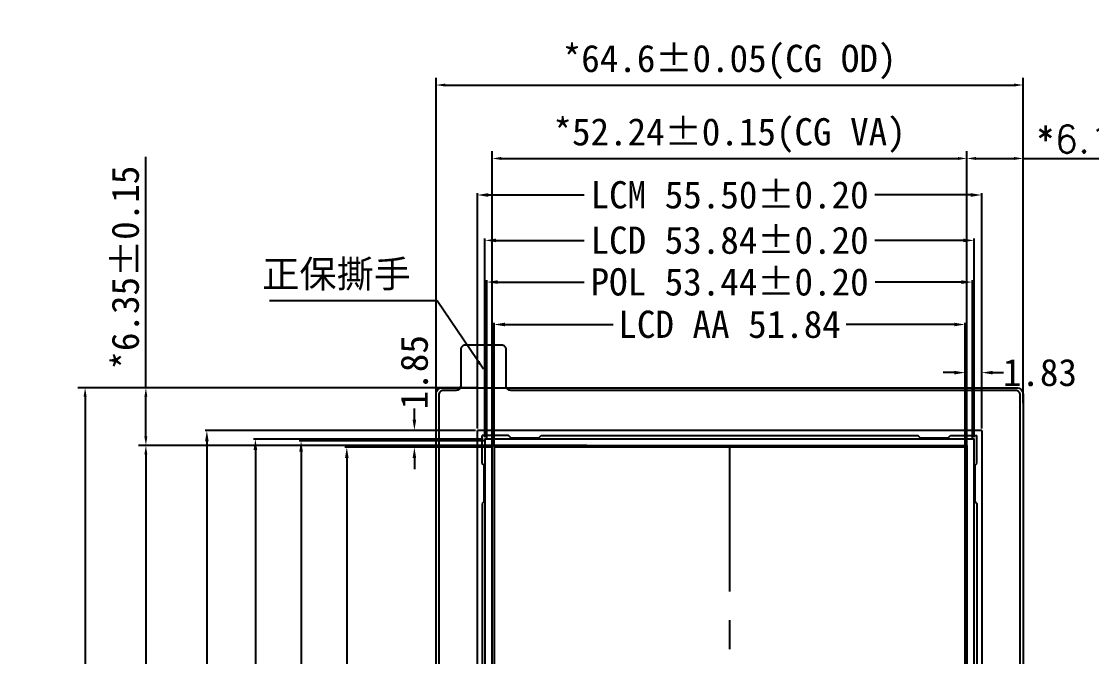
# Model space of a CAD drawing. Header units: millimetres. Extents: x 1862 to 2439, y 367 to 860.
# Drawn here: x 1979.8 to 2097.6, y 623.3 to 693.2 of the extents above; entities that cross this region are included whole.
import ezdxf

# ---------------------------------------------------------------- set-up
doc = ezdxf.new("R2010")
doc.units = ezdxf.units.MM
doc.linetypes.add('CENTER', pattern=[50.8, 31.75, -6.35, 6.35, -6.35])
for name, color, linetype in [('BL', 7, 'Continuous'), ('Cover lens', 6, 'Continuous'), ('dim', 4, 'Continuous'), ('DIM（标注）', 3, 'Continuous'), ('保洁膜', 4, 'Continuous'), ('标 注', 3, 'Continuous')]:
    doc.layers.add(name, color=color, linetype=linetype)
doc.layers.add('DIM-S', color=3, linetype='Continuous', lineweight=5)
doc.styles.add('Arial', font='arial.ttf')
doc.styles.get("Standard").update_dxf_attribs({"font": 'txt', "bigfont": 'gbcbig.shx'})
doc.styles.add('宋体', font='')
doc.styles.get('宋体').set_extended_font_data('SimSun')
doc.dimstyles.new('LYLCM', dxfattribs={"dimtxt": 3, "dimasz": 1.2, "dimexe": 0.2, "dimexo": 0.2, "dimgap": 0.09, "dimtad": 0, "dimzin": 0, "dimdsep": 46, "dimtxsty": '宋体', "dimcen": 0.1, "dimadec": 0, "dimazin": 0, "dimtfac": 1, "dimtofl": 0, "dimtmove": 0, "dimatfit": 0, "dimldrblk": 'CLOSEDBLANK', "dimfxl": 1, "dimtolj": 1, "dimtzin": 0, "dimarcsym": 0})
doc.dimstyles.new('标准', dxfattribs={"dimtxt": 3, "dimasz": 1, "dimexe": 0.8, "dimexo": 0.3, "dimtad": 1, "dimdsep": 46, "dimtxsty": 'Standard', "dimcen": 1, "dimadec": 0, "dimazin": 2, "dimtfac": 1, "dimtmove": 0, "dimatfit": 3, "dimfxl": 1, "dimarcsym": 0})

# ---------------------------------------------------------------- blocks, each defined once
blk = doc.blocks.new('*D53')
at = {"layer": 'Defpoints', "color": 0}
for p in [(2083.9, 678.13), (2083.9, 642.81), (2031.66, 641.59)]:
    blk.add_point(p, dxfattribs=at)
at = {"layer": 'dim', "color": 0, "lineweight": -2}
for p, q in [((2031.66, 641.89), (2031.66, 678.93)), ((2083.9, 643.11), (2083.9, 678.93)), ((2032.66, 678.13), (2082.9, 678.13))]:
    blk.add_line(p, q, dxfattribs=at)
at = {"layer": 'dim', "color": 0}
for points in [[(2032.66, 678.3), (2032.66, 677.97), (2031.66, 678.13)], [(2082.9, 678.3), (2082.9, 677.97), (2083.9, 678.13)]]:
    blk.add_solid(points, dxfattribs=at)
at = {"layer": 'dim', "color": 0, "insert": (2057.78, 680.67), "char_height": 3, "attachment_point": 5, "style": '宋体'}
blk.add_mtext('\\A1;*52.24±0.15(CG VA)', dxfattribs=at)
blk = doc.blocks.new('*D54')
at = {"layer": 'Defpoints', "color": 0}
for p in [(2090.08, 686.22), (2090.08, 650.9), (2025.48, 648.73)]:
    blk.add_point(p, dxfattribs=at)
at = {"layer": 'dim', "color": 0, "lineweight": -2}
for p, q in [((2025.48, 649.03), (2025.48, 687.02)), ((2090.08, 651.2), (2090.08, 687.02)), ((2026.48, 686.22), (2089.08, 686.22))]:
    blk.add_line(p, q, dxfattribs=at)
at = {"layer": 'dim', "color": 0}
for points in [[(2026.48, 686.38), (2026.48, 686.05), (2025.48, 686.22)], [(2089.08, 686.38), (2089.08, 686.05), (2090.08, 686.22)]]:
    blk.add_solid(points, dxfattribs=at)
at = {"layer": 'dim', "color": 0, "insert": (2057.78, 688.75), "char_height": 3, "attachment_point": 5, "style": '宋体'}
blk.add_mtext('\\A1;*64.6±0.05(CG OD)', dxfattribs=at)
blk = doc.blocks.new('*D55')
at = {"layer": 'Defpoints', "color": 0, "transparency": 16777216}
for p in [(2090.08, 678.13), (2090.08, 650.9), (2083.9, 642.81)]:
    blk.add_point(p, dxfattribs=at)
at = {"layer": 'dim', "color": 0, "lineweight": -2, "transparency": 16777216}
for p, q in [((2083.9, 643.11), (2083.9, 678.93)), ((2090.08, 651.2), (2090.08, 678.93)), ((2084.9, 678.13), (2089.08, 678.13)), ((2090.08, 678.13), (2114.83, 678.13))]:
    blk.add_line(p, q, dxfattribs=at)
at = {"layer": 'dim', "color": 0, "transparency": 16777216}
for points in [[(2084.9, 678.3), (2084.9, 677.97), (2083.9, 678.13)], [(2089.08, 678.3), (2089.08, 677.97), (2090.08, 678.13)]]:
    blk.add_solid(points, dxfattribs=at)
at = {"layer": 'dim', "color": 0, "transparency": 16777216, "insert": (2102.95, 680.26), "char_height": 3, "attachment_point": 5}
blk.add_mtext('\\A1;*6.18±0.15', dxfattribs=at)
blk = doc.blocks.new('*D56')
at = {"layer": 'Defpoints', "color": 0}
for p in [(2042.37, 646.54), (1993.54, 559.74), (2036.83, 559.74)]:
    blk.add_point(p, dxfattribs=at)
at = {"layer": 'dim', "color": 0, "lineweight": -2}
for p, q in [((2042.07, 646.54), (1992.74, 646.54)), ((1993.54, 645.54), (1993.54, 560.74)), ((2036.53, 559.74), (1992.74, 559.74))]:
    blk.add_line(p, q, dxfattribs=at)
at = {"layer": 'dim', "color": 0}
for points in [[(1993.37, 645.54), (1993.7, 645.54), (1993.54, 646.54)], [(1993.37, 560.74), (1993.7, 560.74), (1993.54, 559.74)]]:
    blk.add_solid(points, dxfattribs=at)
at = {"layer": 'dim', "color": 0, "insert": (1991, 603.14), "char_height": 3, "attachment_point": 5, "rotation": 90, "style": '宋体'}
blk.add_mtext('\\A1;*86.8±0.15(CG VA)', dxfattribs=at)
blk = doc.blocks.new('*D57')
at = {"layer": 'Defpoints', "color": 0}
for p in [(2030.19, 652.89), (1986.85, 549.12), (2033.15, 549.12)]:
    blk.add_point(p, dxfattribs=at)
at = {"layer": 'dim', "color": 0, "lineweight": -2}
for p, q in [((2029.89, 652.89), (1986.05, 652.89)), ((1986.85, 651.89), (1986.85, 550.12)), ((2032.85, 549.12), (1986.05, 549.12))]:
    blk.add_line(p, q, dxfattribs=at)
at = {"layer": 'dim', "color": 0}
for points in [[(1986.68, 651.89), (1987.02, 651.89), (1986.85, 652.89)], [(1986.68, 550.12), (1987.02, 550.12), (1986.85, 549.12)]]:
    blk.add_solid(points, dxfattribs=at)
at = {"layer": 'dim', "color": 0, "insert": (1984.31, 601.01), "char_height": 3, "attachment_point": 5, "rotation": 90, "style": '宋体'}
blk.add_mtext('\\A1;*103.77±0.05(CG OD)', dxfattribs=at)
blk = doc.blocks.new('*D58')
at = {"layer": 'Defpoints', "color": 0}
for p in [(1993.54, 652.89), (2030.19, 652.89), (2042.37, 646.54)]:
    blk.add_point(p, dxfattribs=at)
at = {"layer": 'dim', "color": 0, "lineweight": -2}
for p, q in [((1993.54, 652.89), (1993.54, 678.32)), ((2029.89, 652.89), (1992.74, 652.89)), ((1993.54, 647.54), (1993.54, 651.89)), ((2042.07, 646.54), (1992.74, 646.54))]:
    blk.add_line(p, q, dxfattribs=at)
at = {"layer": 'dim', "color": 0}
for points in [[(1993.37, 651.89), (1993.7, 651.89), (1993.54, 652.89)], [(1993.37, 647.54), (1993.7, 647.54), (1993.54, 646.54)]]:
    blk.add_solid(points, dxfattribs=at)
at = {"layer": 'dim', "color": 0, "insert": (1991.29, 666.11), "char_height": 3, "attachment_point": 5, "rotation": 90, "style": '宋体'}
blk.add_mtext('\\A1;*6.35±0.15', dxfattribs=at)
blk = doc.blocks.new('*D65')
at = {"layer": 'Defpoints', "color": 0}
for p in [(2085.53, 674.11), (2030.03, 648.19), (2085.53, 648.19)]:
    blk.add_point(p, dxfattribs=at)
at = {"layer": 'DIM（标注）', "color": 0, "lineweight": -2}
for p, q in [((2030.03, 648.39), (2030.03, 674.31)), ((2031.23, 674.11), (2041.77, 674.11)), ((2084.33, 674.11), (2073.78, 674.11)), ((2085.53, 648.39), (2085.53, 674.31))]:
    blk.add_line(p, q, dxfattribs=at)
at = {"layer": 'DIM（标注）', "color": 0}
for points in [[(2031.23, 674.31), (2031.23, 673.91), (2030.03, 674.11)], [(2084.33, 674.31), (2084.33, 673.91), (2085.53, 674.11)]]:
    blk.add_solid(points, dxfattribs=at)
at = {"layer": 'DIM（标注）', "color": 0, "insert": (2057.78, 674.11), "char_height": 3, "attachment_point": 5, "style": '宋体'}
blk.add_mtext('\\A1;LCM 55.50%%P0.20', dxfattribs=at)
blk = doc.blocks.new('_ClosedBlank')
at = {"color": 0, "linetype": 'ByBlock', "lineweight": -2}
for p, q in [((-1, 0.167), (0, 0)), ((-1, 0.167), (-1, -0.167)), ((0, 0), (-1, -0.167))]:
    blk.add_line(p, q, dxfattribs=at)
blk = doc.blocks.new('*D66')
at = {"layer": 'Defpoints', "color": 0, "transparency": 16777216}
for p in [(2030.03, 648.19), (2000.25, 553.34), (2030.03, 553.34)]:
    blk.add_point(p, dxfattribs=at)
at = {"layer": 'DIM（标注）', "color": 0, "lineweight": -2, "transparency": 16777216}
for p, q in [((2029.83, 648.19), (2000.05, 648.19)), ((2000.25, 646.99), (2000.25, 615.88)), ((2000.25, 554.54), (2000.25, 583.87)), ((2029.83, 553.34), (2000.05, 553.34))]:
    blk.add_line(p, q, dxfattribs=at)
at = {"layer": 'DIM（标注）', "color": 0, "transparency": 16777216}
for points in [[(2000.05, 646.99), (2000.45, 646.99), (2000.25, 648.19)], [(2000.05, 554.54), (2000.45, 554.54), (2000.25, 553.34)]]:
    blk.add_solid(points, dxfattribs=at)
at = {"layer": 'DIM（标注）', "color": 0, "transparency": 16777216, "insert": (2000.25, 599.88), "char_height": 3, "attachment_point": 5, "rotation": 90, "style": '宋体'}
blk.add_mtext('\\A1;LCM 94.85%%P0.20', dxfattribs=at)
blk = doc.blocks.new('*D67')
at = {"layer": 'Defpoints', "color": 0}
for p in [(2031.86, 659.85), (2031.86, 646.34), (2083.7, 646.34)]:
    blk.add_point(p, dxfattribs=at)
at = {"layer": 'DIM（标注）', "color": 0, "lineweight": -2}
for p, q in [((2031.86, 646.54), (2031.86, 660.05)), ((2033.06, 659.85), (2044.96, 659.85)), ((2082.5, 659.85), (2070.6, 659.85)), ((2083.7, 646.54), (2083.7, 660.05))]:
    blk.add_line(p, q, dxfattribs=at)
at = {"layer": 'DIM（标注）', "color": 0}
for points in [[(2033.06, 660.05), (2033.06, 659.65), (2031.86, 659.85)], [(2082.5, 660.05), (2082.5, 659.65), (2083.7, 659.85)]]:
    blk.add_solid(points, dxfattribs=at)
at = {"layer": 'DIM（标注）', "color": 0, "insert": (2057.78, 659.85), "char_height": 3, "attachment_point": 5, "style": '宋体'}
blk.add_mtext('\\A1;LCD AA 51.84', dxfattribs=at)
blk = doc.blocks.new('*D68')
at = {"layer": 'Defpoints', "color": 0}
for p in [(2031.86, 646.34), (2015.65, 559.94), (2031.86, 559.94)]:
    blk.add_point(p, dxfattribs=at)
at = {"layer": 'DIM（标注）', "color": 0, "lineweight": -2}
for p, q in [((2031.66, 646.34), (2015.45, 646.34)), ((2015.65, 645.14), (2015.65, 615.93)), ((2015.65, 561.14), (2015.65, 590.36)), ((2031.66, 559.94), (2015.45, 559.94))]:
    blk.add_line(p, q, dxfattribs=at)
at = {"layer": 'DIM（标注）', "color": 0}
for points in [[(2015.45, 645.14), (2015.85, 645.14), (2015.65, 646.34)], [(2015.45, 561.14), (2015.85, 561.14), (2015.65, 559.94)]]:
    blk.add_solid(points, dxfattribs=at)
at = {"layer": 'DIM（标注）', "color": 0, "insert": (2015.65, 603.14), "char_height": 3, "attachment_point": 5, "rotation": 90, "style": '宋体'}
blk.add_mtext('\\A1;LCD AA 86.40', dxfattribs=at)
blk = doc.blocks.new('*D69')
at = {"layer": 'Defpoints', "color": 0, "transparency": 16777216}
for p in [(2085.53, 654.55), (2085.53, 648.19), (2083.7, 646.34)]:
    blk.add_point(p, dxfattribs=at)
at = {"layer": 'DIM（标注）', "color": 0, "lineweight": -2, "transparency": 16777216}
for p, q in [((2082.5, 654.55), (2081.3, 654.55)), ((2083.7, 646.54), (2083.7, 654.75)), ((2085.53, 648.39), (2085.53, 654.75)), ((2086.73, 654.55), (2087.93, 654.55))]:
    blk.add_line(p, q, dxfattribs=at)
at = {"layer": 'DIM（标注）', "color": 0, "transparency": 16777216}
for points in [[(2082.5, 654.75), (2082.5, 654.35), (2083.7, 654.55)], [(2086.73, 654.75), (2086.73, 654.35), (2085.53, 654.55)]]:
    blk.add_solid(points, dxfattribs=at)
at = {"layer": 'DIM（标注）', "color": 0, "transparency": 16777216, "insert": (2091.93, 654.55), "char_height": 3, "attachment_point": 5, "style": '宋体'}
blk.add_mtext('\\A1;1.83', dxfattribs=at)
blk = doc.blocks.new('*D70')
at = {"layer": 'Defpoints', "color": 0, "transparency": 16777216}
for p in [(2023.09, 648.19), (2030.03, 648.19), (2031.86, 646.34)]:
    blk.add_point(p, dxfattribs=at)
at = {"layer": 'DIM（标注）', "color": 0, "lineweight": -2, "transparency": 16777216}
for p, q in [((2023.09, 649.39), (2023.09, 650.59)), ((2029.83, 648.19), (2022.89, 648.19)), ((2031.66, 646.34), (2022.89, 646.34)), ((2023.09, 645.14), (2023.09, 643.94))]:
    blk.add_line(p, q, dxfattribs=at)
at = {"layer": 'DIM（标注）', "color": 0, "transparency": 16777216}
for points in [[(2022.89, 649.39), (2023.29, 649.39), (2023.09, 648.19)], [(2022.89, 645.14), (2023.29, 645.14), (2023.09, 646.34)]]:
    blk.add_solid(points, dxfattribs=at)
at = {"layer": 'DIM（标注）', "color": 0, "transparency": 16777216, "insert": (2023.09, 654.6), "char_height": 3, "attachment_point": 5, "rotation": 90, "style": '宋体'}
blk.add_mtext('\\A1;1.85', dxfattribs=at)
blk = doc.blocks.new('*D71')
at = {"layer": 'Defpoints', "color": 0}
for p in [(2005.59, 647.24), (2030.86, 647.24), (2030.86, 555.94)]:
    blk.add_point(p, dxfattribs=at)
at = {"layer": 'DIM（标注）', "color": 0, "lineweight": -2}
for p, q in [((2030.66, 647.24), (2005.39, 647.24)), ((2005.59, 646.04), (2005.59, 617.6)), ((2005.59, 557.14), (2005.59, 585.59)), ((2030.66, 555.94), (2005.39, 555.94))]:
    blk.add_line(p, q, dxfattribs=at)
at = {"layer": 'DIM（标注）', "color": 0}
for points in [[(2005.39, 646.04), (2005.79, 646.04), (2005.59, 647.24)], [(2005.39, 557.14), (2005.79, 557.14), (2005.59, 555.94)]]:
    blk.add_solid(points, dxfattribs=at)
at = {"layer": 'DIM（标注）', "color": 0, "insert": (2005.59, 601.59), "char_height": 3, "attachment_point": 5, "rotation": 90, "style": '宋体'}
blk.add_mtext('\\A1;LCD 91.30%%P0.20', dxfattribs=at)
blk = doc.blocks.new('*D72')
at = {"layer": 'Defpoints', "color": 0}
for p in [(2084.7, 669.11), (2030.86, 647.24), (2084.7, 647.24)]:
    blk.add_point(p, dxfattribs=at)
at = {"layer": 'DIM（标注）', "color": 0, "lineweight": -2}
for p, q in [((2030.86, 647.44), (2030.86, 669.31)), ((2032.06, 669.11), (2041.77, 669.11)), ((2083.5, 669.11), (2073.78, 669.11)), ((2084.7, 647.44), (2084.7, 669.31))]:
    blk.add_line(p, q, dxfattribs=at)
at = {"layer": 'DIM（标注）', "color": 0}
for points in [[(2032.06, 669.31), (2032.06, 668.91), (2030.86, 669.11)], [(2083.5, 669.31), (2083.5, 668.91), (2084.7, 669.11)]]:
    blk.add_solid(points, dxfattribs=at)
at = {"layer": 'DIM（标注）', "color": 0, "insert": (2057.78, 669.11), "char_height": 3, "attachment_point": 5, "style": '宋体'}
blk.add_mtext('\\A1;LCD 53.84%%P0.20', dxfattribs=at)
blk = doc.blocks.new('*D73')
at = {"layer": 'Defpoints', "color": 0}
for p in [(2084.5, 664.52), (2031.06, 647.04), (2084.5, 647.04)]:
    blk.add_point(p, dxfattribs=at)
at = {"layer": 'DIM（标注）', "color": 0, "lineweight": -2}
for p, q in [((2031.06, 647.24), (2031.06, 664.72)), ((2032.26, 664.52), (2041.76, 664.52)), ((2083.3, 664.52), (2073.8, 664.52)), ((2084.5, 647.24), (2084.5, 664.72))]:
    blk.add_line(p, q, dxfattribs=at)
at = {"layer": 'DIM（标注）', "color": 0}
for points in [[(2032.26, 664.72), (2032.26, 664.32), (2031.06, 664.52)], [(2083.3, 664.72), (2083.3, 664.32), (2084.5, 664.52)]]:
    blk.add_solid(points, dxfattribs=at)
at = {"layer": 'DIM（标注）', "color": 0, "insert": (2057.78, 664.52), "char_height": 3, "attachment_point": 5, "style": '宋体'}
blk.add_mtext('\\A1;POL 53.44%%P0.20', dxfattribs=at)
blk = doc.blocks.new('*D74')
at = {"layer": 'Defpoints', "color": 0}
for p in [(2031.06, 647.04), (2010.62, 559.14), (2031.06, 559.14)]:
    blk.add_point(p, dxfattribs=at)
at = {"layer": 'DIM（标注）', "color": 0, "lineweight": -2}
for p, q in [((2030.86, 647.04), (2010.42, 647.04)), ((2010.62, 645.84), (2010.62, 619.11)), ((2010.62, 560.34), (2010.62, 587.07)), ((2030.86, 559.14), (2010.42, 559.14))]:
    blk.add_line(p, q, dxfattribs=at)
at = {"layer": 'DIM（标注）', "color": 0}
for points in [[(2010.42, 645.84), (2010.82, 645.84), (2010.62, 647.04)], [(2010.42, 560.34), (2010.82, 560.34), (2010.62, 559.14)]]:
    blk.add_solid(points, dxfattribs=at)
at = {"layer": 'DIM（标注）', "color": 0, "insert": (2010.62, 603.09), "char_height": 3, "attachment_point": 5, "rotation": 90, "style": '宋体'}
blk.add_mtext('\\A1;POL 87.90%%P0.20', dxfattribs=at)
blk = doc.blocks.new('LCD')
at = {"color": 6}
for p, q in [((7370.54, -447.29), (7370.54, -538.59)), ((7424.38, -538.59), (7424.38, -447.29))]:
    blk.add_line(p, q, dxfattribs=at)
at = {"color": 6, "linetype": 'CENTER', "ltscale": 0.5}
blk.add_line((7397.46, -448.19), (7397.46, -534.59), dxfattribs=at)
at = {"color": 6}
for points in [[(7370.54, -535.99), (7424.38, -535.99), (7424.38, -447.29), (7370.54, -447.29)], [(7371.54, -534.59), (7423.38, -534.59), (7423.38, -448.19), (7371.54, -448.19)]]:
    blk.add_lwpolyline(points, close=True, dxfattribs=at)
blk = doc.blocks.new('f')
at = {"color": 7, "linetype": 'Continuous'}
for p, q in [((7292.47, -460.35), (7236.97, -460.35)), ((7236.97, -555.2), (7236.97, -460.35)), ((7243.7, -461.2), (7240.7, -461.2)), ((7288.74, -461.2), (7285.74, -461.2))]:
    blk.add_line(p, q, dxfattribs=at)
at = {"ltscale": 5}
for p, q in [((7240.7, -461.2), (7240.4, -460.9)), ((7243.7, -461.2), (7244, -460.9)), ((7285.74, -461.2), (7285.44, -460.9)), ((7288.74, -461.2), (7289.04, -460.9)), ((7237.7, -464.2), (7237.5, -464)), ((7291.74, -464.2), (7291.94, -464)), ((7237.7, -468.2), (7237.5, -468.4)), ((7291.74, -468.2), (7291.94, -468.4)), ((7237.7, -544.2), (7237.5, -544)), ((7291.74, -544.2), (7291.94, -544)), ((7237.7, -548.2), (7237.5, -548.4)), ((7291.74, -548.2), (7291.94, -548.4))]:
    blk.add_line(p, q, dxfattribs=at)
at = {"color": 0}
for p, q in [((7241.47, -555.2), (7236.97, -555.2)), ((7287.97, -555.2), (7292.47, -555.2))]:
    blk.add_line(p, q, dxfattribs=at)
at = {"layer": 'BL', "color": 7, "linetype": 'Continuous'}
for p, q in [((7292.47, -460.35), (7292.47, -555.2)), ((7240.4, -460.9), (7237.5, -460.9)), ((7237.5, -464), (7237.5, -460.9)), ((7244, -460.9), (7285.44, -460.9)), ((7289.04, -460.9), (7291.94, -460.9)), ((7291.94, -464), (7291.94, -460.9)), ((7237.7, -468.2), (7237.7, -464.2)), ((7291.74, -468.2), (7291.74, -464.2)), ((7237.5, -468.4), (7237.5, -544)), ((7291.94, -468.4), (7291.94, -544)), ((7237.7, -548.2), (7237.7, -544.2)), ((7291.74, -548.2), (7291.74, -544.2)), ((7237.5, -548.4), (7237.5, -553.52)), ((7291.94, -548.4), (7291.94, -553.52)), ((7241.47, -553.35), (7241.47, -555.2)), ((7287.97, -553.35), (7287.97, -555.2))]:
    blk.add_line(p, q, dxfattribs=at)
at = {"layer": 'BL', "color": 0, "linetype": 'Continuous'}
for p, q in [((7239.13, -553.52), (7237.5, -553.52)), ((7239.24, -553.35), (7239.13, -553.52)), ((7239.24, -553.35), (7244.22, -553.35)), ((7288.27, -553.35), (7290.2, -553.35)), ((7290.2, -553.35), (7290.31, -553.52)), ((7290.31, -553.52), (7291.94, -553.52))]:
    blk.add_line(p, q, dxfattribs=at)
at = {"layer": '标 注', "color": 7}
blk.add_line((7244.22, -553.35), (7288.27, -553.35), dxfattribs=at)

msp = doc.modelspace()

# ---------------------------------------------------------------- linework, layer by layer
at = {"layer": 'Cover lens'}
msp.add_lwpolyline([(2026.176, 549.123, -0.4142136), (2025.476, 549.823), (2025.476, 652.193, -0.4142136), (2026.176, 652.893), (2089.376, 652.893, -0.4142136), (2090.076, 652.193), (2090.076, 549.823, -0.4142136), (2089.376, 549.123)], format="xyb", close=True, dxfattribs=at)
at = {"layer": 'Cover lens', "color": 1}
msp.add_lwpolyline([(2083.896, 646.543), (2083.896, 559.743), (2031.656, 559.743), (2031.656, 646.543)], close=True, dxfattribs=at)
at = {"layer": '保洁膜', "color": 5}
msp.add_lwpolyline([(2033.687, 652.593, -0.4142136), (2033.187, 653.093), (2033.187, 657.093, 0.4142136), (2032.687, 657.593), (2028.687, 657.593, 0.4142136), (2028.187, 657.093), (2028.187, 653.093, -0.4142136), (2027.687, 652.593), (2026.276, 652.593, 0.4142136), (2025.776, 652.093), (2025.776, 549.923, 0.4142136), (2026.276, 549.423), (2089.276, 549.423, 0.4142136), (2089.776, 549.923), (2089.776, 652.093, 0.4142136), (2089.276, 652.593)], format="xyb", close=True, dxfattribs=at)

# ---------------------------------------------------------------- block references
at = {"layer": '标 注', "color": 7}
for name, p in [('f', (-5206.945, 1108.546)), ('LCD', (-5339.686, 1094.528))]:
    msp.add_blockref(name, p, dxfattribs=at)

# ---------------------------------------------------------------- texts
at = {"layer": 'DIM-S', "insert": (2006.339, 666.916, 0.013), "char_height": 3, "width": 55.60452, "attachment_point": 1, "style": 'Arial'}
msp.add_mtext('{\\fSimSun|b0|i0|c134|p2;\\C4;正保撕手}', dxfattribs=at)

# ---------------------------------------------------------------- dimensions: what is measured, and where the dimension line sits
at = {"layer": 'dim'}
for base, p1, p2, text, override, picture, middle in [((2090.076, 686.216), (2025.476, 648.731), (2090.076, 650.895), '*<>(CG OD)', {"dimtxsty": '宋体', "dimtol": 1, "dimtp": 0.05, "dimtm": 0.05, "dimtdec": 3, "dimtolj": 1}, '*D54', (2057.776, 686.216)), ((2083.896, 678.132), (2031.656, 641.585), (2083.896, 642.809), '*<>(CG VA)', {"dimtxsty": '宋体', "dimtol": 1, "dimtp": 0.15, "dimtm": 0.15, "dimtdec": 3, "dimtolj": 1}, '*D53', (2057.776, 678.132))]:
    dim = msp.add_linear_dim(base=base, p1=p1, p2=p2, text=text, dimstyle='标准', override=override, dxfattribs=at)
    dim.commit()
    dim.dimension.update_dxf_attribs({"geometry": picture, "text_midpoint": middle, "dimtype": 160})
dim = msp.add_linear_dim(base=(2090.076, 678.132), p1=(2083.896, 642.809), p2=(2090.076, 650.895), text='*<>', dimstyle='标准', override={"dimtol": 1, "dimtp": 0.15, "dimtm": 0.15, "dimtdec": 3, "dimtolj": 1}, dxfattribs=at)
dim.commit()
dim.dimension.update_dxf_attribs({"geometry": '*D55', "text_midpoint": (2102.951, 680.257)})
dim = msp.add_linear_dim(base=(1993.535, 652.893), p1=(2042.371, 646.543), p2=(2030.19, 652.893), angle=90, text='*<>', dimstyle='标准', override={"dimtxsty": '宋体', "dimtol": 1, "dimtp": 0.15, "dimtm": 0.15, "dimtdec": 3, "dimtolj": 1}, dxfattribs=at)
dim.commit()
dim.dimension.update_dxf_attribs({"geometry": '*D58', "text_midpoint": (1991.293, 666.107)})
for base, p1, p2, text, override, picture, middle in [((1986.849, 549.123), (2030.19, 652.893), (2033.146, 549.123), '*<>(CG OD)', {"dimtxsty": '宋体', "dimtol": 1, "dimtp": 0.05, "dimtm": 0.05, "dimtdec": 3, "dimtolj": 1}, '*D57', (1986.849, 601.008)), ((1993.535, 559.743), (2042.371, 646.543), (2036.827, 559.743), '*<>(CG VA)', {"dimtxsty": '宋体', "dimtol": 1, "dimtp": 0.15, "dimtm": 0.15, "dimtdec": 3, "dimtolj": 1}, '*D56', (1993.535, 603.143))]:
    dim = msp.add_linear_dim(base=base, p1=p1, p2=p2, angle=90, text=text, dimstyle='标准', override=override, dxfattribs=at)
    dim.commit()
    dim.dimension.update_dxf_attribs({"geometry": picture, "text_midpoint": middle, "dimtype": 160})
at = {"layer": 'DIM（标注）'}
for base, p1, p2, text, picture, middle in [((2085.525, 674.114), (2030.025, 648.193), (2085.525, 648.193), 'LCM <>%%P0.20', '*D65', (2057.776, 674.114)), ((2084.696, 669.106), (2030.856, 647.243), (2084.696, 647.243), 'LCD <>%%P0.20', '*D72', (2057.776, 669.106)), ((2084.496, 664.522), (2031.056, 647.043), (2084.496, 647.043), 'POL <>%%P0.20', '*D73', (2057.776, 664.522)), ((2031.856, 659.853), (2083.696, 646.343), (2031.856, 646.343), 'LCD AA <>', '*D67', (2057.776, 659.853))]:
    dim = msp.add_linear_dim(base=base, p1=p1, p2=p2, text=text, dimstyle='LYLCM', dxfattribs=at)
    dim.commit()
    dim.dimension.update_dxf_attribs({"geometry": picture, "text_midpoint": middle, "dimtype": 160})
dim = msp.add_linear_dim(base=(2023.092, 648.193), p1=(2031.856, 646.343), p2=(2030.025, 648.193), angle=90, dimstyle='LYLCM', dxfattribs=at)
dim.commit()
dim.dimension.update_dxf_attribs({"geometry": '*D70', "text_midpoint": (2023.092, 654.596)})
dim = msp.add_linear_dim(base=(2085.525, 654.549), p1=(2083.696, 646.343), p2=(2085.525, 648.193), dimstyle='LYLCM', dxfattribs=at)
dim.commit()
dim.dimension.update_dxf_attribs({"geometry": '*D69', "text_midpoint": (2091.929, 654.549)})
for base, p1, p2, text, picture, middle in [((2000.253, 553.343), (2030.025, 648.193), (2030.025, 553.343), 'LCM <>%%P0.20', '*D66', (2000.253, 599.878)), ((2005.588, 647.243), (2030.856, 555.943), (2030.856, 647.243), 'LCD <>%%P0.20', '*D71', (2005.588, 601.593)), ((2010.618, 559.143), (2031.056, 647.043), (2031.056, 559.143), 'POL <>%%P0.20', '*D74', (2010.618, 603.093)), ((2015.648, 559.943), (2031.856, 646.343), (2031.856, 559.943), 'LCD AA <>', '*D68', (2015.648, 603.143))]:
    dim = msp.add_linear_dim(base=base, p1=p1, p2=p2, angle=90, text=text, dimstyle='LYLCM', dxfattribs=at)
    dim.commit()
    dim.dimension.update_dxf_attribs({"geometry": picture, "text_midpoint": middle, "dimtype": 160})

# ---------------------------------------------------------------- leaders
at = {"layer": 'dim'}
msp.add_leader([(2030.704, 654.928), (2025.599, 662.459), (2007.142, 662.459)], dimstyle='标准', override={"dimtol": 1, "dimtp": 0.15, "dimtm": 0.15, "dimtdec": 3, "dimtolj": 1}, dxfattribs=at)

doc.saveas('drawing.dxf')
